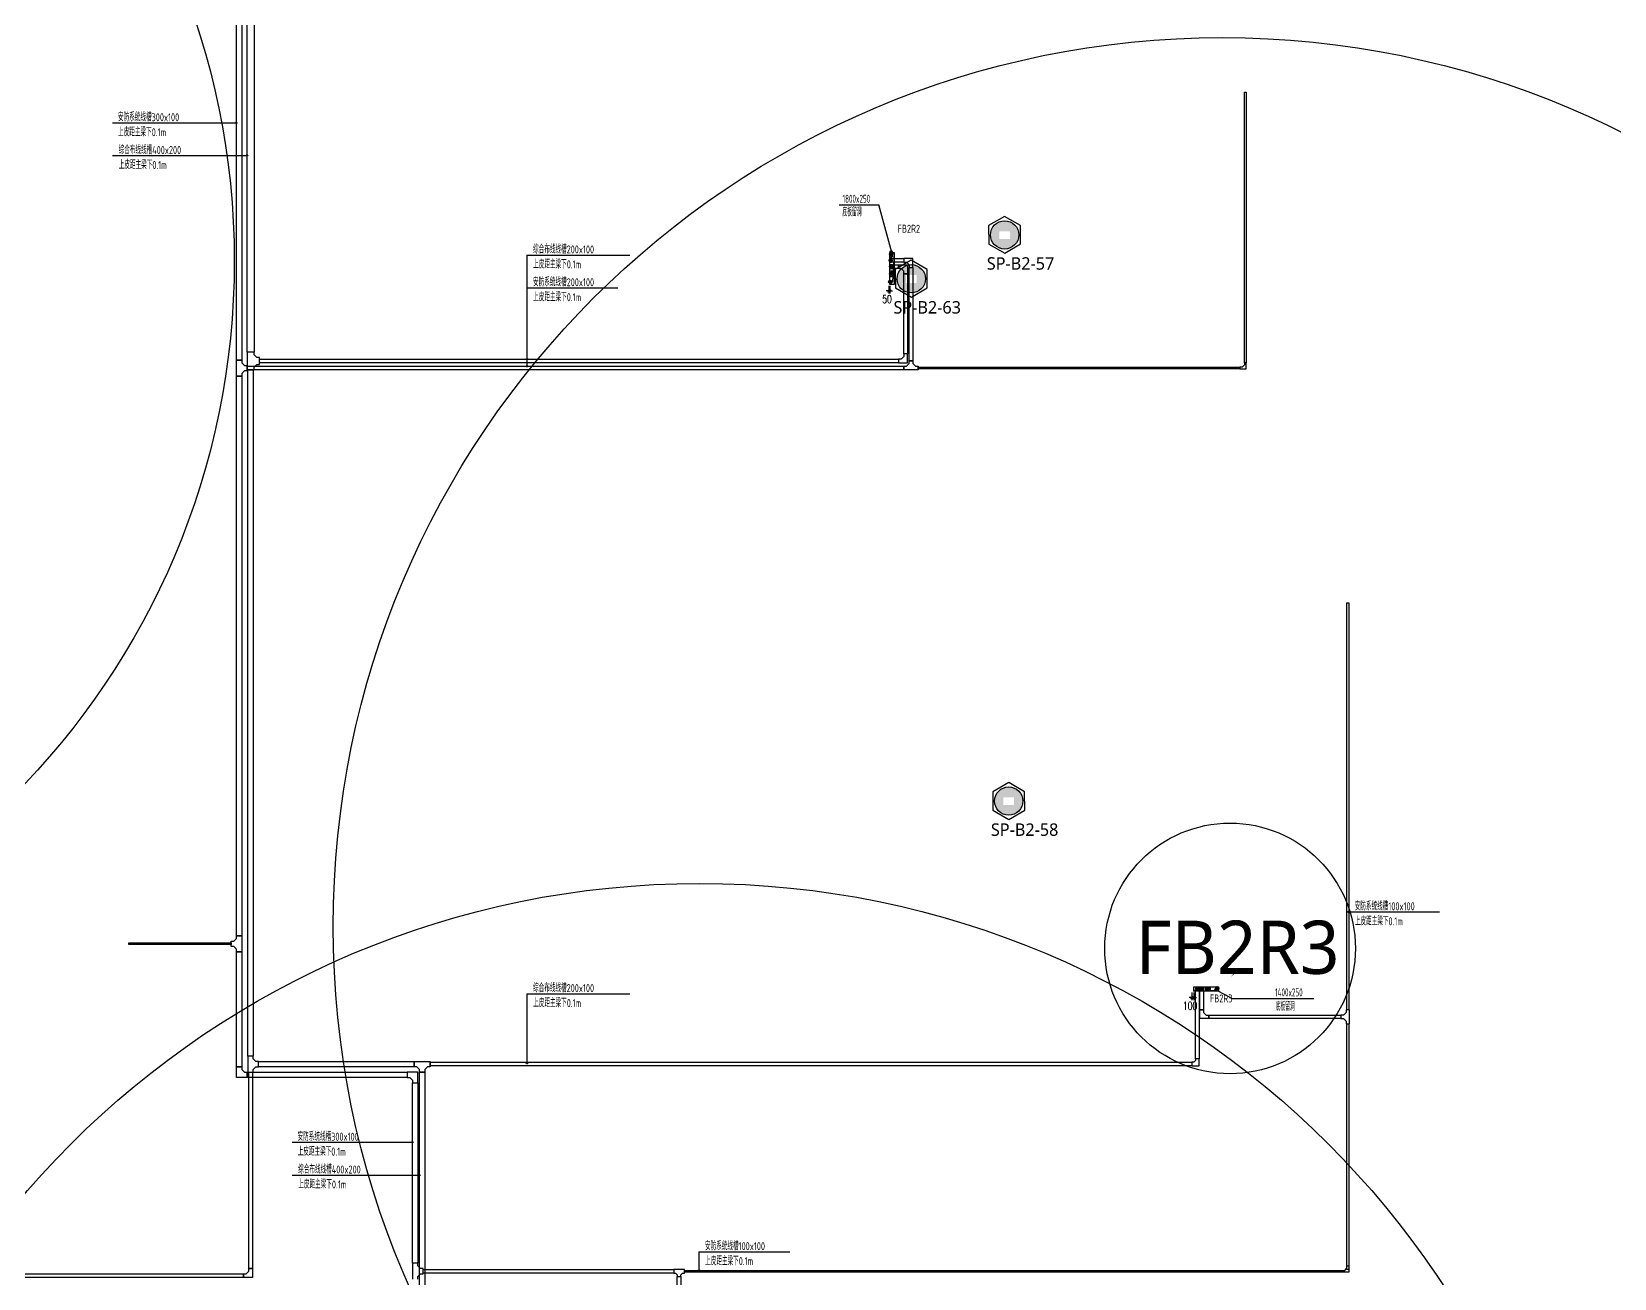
# Model space of a CAD drawing. Extents: x 444086 to 1693832, y -6784 to 371769.
# Drawn here: x 1548860 to 1637882, y 171599 to 241717 of the extents above; entities that cross this region are included whole.
import ezdxf

# ---------------------------------------------------------------- set-up
doc = ezdxf.new("R2010")
doc.units = 0
doc.header["$LTSCALE"] = 1000
doc.header["$MEASUREMENT"] = 0
doc.linetypes.add('CONTINOUS', pattern=[0])
doc.layers.get('0').update_dxf_attribs({"color": 1, "linetype": 'CONTINUOUS'})
doc.layers.get('Defpoints').update_dxf_attribs({"color": 8, "linetype": 'CONTINUOUS'})
for name, color, linetype in [('AP', 7, 'CONTINUOUS'), ('A无产权', 5, 'CONTINUOUS'), ('CABLETRAY_WEAK', 6, 'CONTINUOUS'), ('T-BAS', 11, 'CONTINUOUS'), ('T-I-CHANNELS', 2, 'CONTINUOUS'), ('T-P-G RDJ', 1, 'CONTINOUS'), ('T-R-INTEGRATE', 1, 'CONTINUOUS'), ('T-SYSTEM', 4, 'CONTINUOUS'), ('T-TEXT', 7, 'CONTINUOUS'), ('T-TEXT-RD', 3, 'CONTINUOUS'), ('T-光企', 120, 'CONTINUOUS'), ('T-电源线槽', 1, 'CONTINUOUS'), ('T-铁塔', 3, 'CONTINUOUS'), ('WALL', 9, 'CONTINUOUS')]:
    doc.layers.add(name, color=color, linetype=linetype)
doc.styles.add('_TCH_DIM', font='SIMPLEX', dxfattribs={"bigfont": 'GBCBIG'})
doc.styles.add('DIM_FONT', font='SIMPLEX', dxfattribs={"width": 0.7, "bigfont": 'GBCBIG'})
doc.styles.add('GBSTYLE', font='gbxwxt.shx', dxfattribs={"width": 0.6, "bigfont": 'gbhzfs.shx'})
doc.styles.get("Standard").update_dxf_attribs({"font": 'GBENOR', "bigfont": 'GBCBIG'})
doc.dimstyles.new('DIMN150', dxfattribs={"dimscale": 1.5, "dimtxt": 300, "dimasz": 100, "dimexe": 250, "dimexo": 300, "dimgap": 150, "dimtad": 1, "dimdec": 0, "dimzin": 0, "dimdsep": 46, "dimtxsty": 'DIM_FONT', "dimblk": 'ARCHTICK', "dimcen": 0.09, "dimclrt": 7, "dimazin": 2, "dimtfac": 1, "dimtdec": 0, "dimtix": 1, "dimtmove": 2, "dimatfit": 3, "dimfxl": 1, "dimtolj": 1, "dimtzin": 0, "dimarcsym": 0})

# ---------------------------------------------------------------- blocks, each defined once
blk = doc.blocks.new('_ArchTick')
at = {"color": 0, "linetype": 'ByBlock', "const_width": 0.4}
blk.add_lwpolyline([(-0.5, -0.5), (0.5, 0.5)], dxfattribs=at)
blk = doc.blocks.new('*D717')
at = {"layer": 'Defpoints', "color": 0}
for p in [(5750, 84800, 0), (5800, 84800, 0), (5750, 84437)]:
    blk.add_point(p, dxfattribs=at)
at = {"layer": 'T-P-G RDJ', "color": 0, "lineweight": -2}
for p, q in [((5750, 84725), (5750, 84287)), ((5800, 84725), (5800, 84287)), ((5750, 84437), (5600, 84437)), ((5800, 84437), (5750, 84437)), ((5800, 84437), (5950, 84437))]:
    blk.add_line(p, q, dxfattribs=at)
at = {"layer": 'T-P-G RDJ', "color": 0, "lineweight": -2, "xscale": 150, "yscale": 150, "zscale": 150}
blk.add_blockref('_ArchTick', (5750, 84437), dxfattribs=at)
at = {"layer": 'T-P-G RDJ', "color": 0, "lineweight": -2, "xscale": 150, "yscale": 150, "zscale": 150, "rotation": 180}
blk.add_blockref('_ArchTick', (5800, 84437), dxfattribs=at)
at = {"layer": 'T-P-G RDJ', "color": 7, "insert": (5644, 83977), "char_height": 450, "attachment_point": 5, "style": 'DIM_FONT'}
blk.add_mtext('\\A1;50', dxfattribs=at)
blk = doc.blocks.new('*D719')
at = {"layer": 'Defpoints', "color": 0}
for p in [(22800, 45050, 0), (22800, 44687), (22900, 45050, 0)]:
    blk.add_point(p, dxfattribs=at)
at = {"layer": 'T-P-G RDJ', "color": 0, "lineweight": -2}
for p, q in [((22800, 44687), (22650, 44687)), ((22800, 44975), (22800, 44537)), ((22900, 44687), (22800, 44687)), ((22900, 44975), (22900, 44537)), ((22900, 44687), (23050, 44687))]:
    blk.add_line(p, q, dxfattribs=at)
at = {"layer": 'T-P-G RDJ', "color": 0, "lineweight": -2, "xscale": 150, "yscale": 150, "zscale": 150}
blk.add_blockref('_ArchTick', (22800, 44687), dxfattribs=at)
at = {"layer": 'T-P-G RDJ', "color": 0, "lineweight": -2, "xscale": 150, "yscale": 150, "zscale": 150, "rotation": 180}
blk.add_blockref('_ArchTick', (22900, 44687), dxfattribs=at)
at = {"layer": 'T-P-G RDJ', "color": 7, "insert": (22694, 44227), "char_height": 450, "attachment_point": 5, "style": 'DIM_FONT'}
blk.add_mtext('\\A1;100', dxfattribs=at)
blk = doc.blocks.new('A$C27A92A3A')
at = {"layer": 'T-TEXT', "linetype": 'ByBlock'}
h = blk.add_hatch(color=7, dxfattribs=at)
edge = h.paths.add_edge_path()
edge.add_arc((-30950, 93889.1), 37.5, 0, 360)
h = blk.add_hatch(color=7, dxfattribs=at)
edge = h.paths.add_edge_path()
edge.add_arc((-30350, 92044.5), 37.5, 0, 360)
h = blk.add_hatch(color=7, dxfattribs=at)
edge = h.paths.add_edge_path()
edge.add_arc((-14605.1, 80600.4), 37.5, 0, 360)
h = blk.add_hatch(color=7, dxfattribs=at)
edge = h.paths.add_edge_path()
edge.add_arc((-14605.1, 80201.5), 37.5, 0, 360)
h = blk.add_hatch(color=7, dxfattribs=at)
edge = h.paths.add_edge_path()
edge.add_arc((31612.9, 49509.8), 37.5, 0, 360)
h = blk.add_hatch(color=7, dxfattribs=at)
edge = h.paths.add_edge_path()
edge.add_arc((-14605.1, 41000.4), 37.5, 0, 360)
h = blk.add_hatch(color=7, dxfattribs=at)
edge = h.paths.add_edge_path()
edge.add_arc((-21050, 36551.8), 37.5, 0, 360)
h = blk.add_hatch(color=7, dxfattribs=at)
edge = h.paths.add_edge_path()
edge.add_arc((-20650, 34707.2), 37.5, 0, 360)
h = blk.add_hatch(color=7, dxfattribs=at)
edge = h.paths.add_edge_path()
edge.add_arc((-4931, 29350.4), 37.5, 0, 360)
at = {"layer": 'CABLETRAY_WEAK'}
for p, q in [((-30950, 80550.4, 0), (-30950, 109003.6, 0)), ((-30650, 109003.6, 0), (-30650, 80550.4, 0)), ((25749.9, 95613.4, 0), (25849.9, 95613.4, 0)), ((25749.9, 80400.4, 0), (25749.9, 95613.4, 0)), ((25849.9, 95613.4, 0), (25849.9, 80400.4, 0)), ((5900.1, 86250.4, 0), (5800.1, 86050.4, 0)), ((5900.1, 86050.4, 0), (5800.1, 86250.4, 0)), ((5900.1, 86050.4, 0), (5900.1, 86250.4, 0)), ((5900.1, 86250.4, 0), (6600.1, 86250.4, 0)), ((6600.1, 86050.4, 0), (5900.1, 86050.4, 0)), ((6600.1, 86250.4, 0), (6600.1, 86050.4, 0)), ((7100.1, 86250.4, 0), (6600.1, 86250.4, 0)), ((6600.1, 86250.4, 0), (6600.1, 86050.4, 0)), ((6600.1, 86050.4, 0), (6750.1, 86050.4, 0)), ((6750.1, 86050.4, 0), (6900.1, 85900.4, 0)), ((6900.1, 85900.4, 0), (6900.1, 85750.4, 0)), ((6900.1, 85750.4, 0), (7100.1, 85750.4, 0)), ((6900.1, 80500.4, 0), (6900.1, 85750.4, 0)), ((6900.1, 85750.4, 0), (7100.1, 85750.4, 0)), ((7100.1, 85750.4, 0), (7100.1, 86250.4, 0)), ((7100.1, 85750.4, 0), (7100.1, 80500.4, 0)), ((-30650, 80550.4, 0), (-30950, 80550.4, 0)), ((-30350, 80000.4, 0), (-30350, 80200.4, 0)), ((-30350, 80200.4, 0), (6600.1, 80200.4, 0)), ((6600.1, 80200.4, 0), (6600.1, 80000.4, 0)), ((7100.1, 80500.4, 0), (6900.1, 80500.4, 0)), ((7400.1, 80050.4, 0), (7400.1, 80150.4, 0)), ((7400.1, 80150.4, 0), (25499.9, 80150.4, 0)), ((25499.9, 80150.4, 0), (25499.9, 80050.4, 0)), ((25624.9, 80150.4, 0), (25499.9, 80150.4, 0)), ((25499.9, 80150.4, 0), (25499.9, 80050.4, 0)), ((25749.9, 80275.4, 0), (25624.9, 80150.4, 0)), ((25849.9, 80400.4, 0), (25749.9, 80400.4, 0)), ((25849.9, 80400.4, 0), (25749.9, 80400.4, 0)), ((25749.9, 80400.4, 0), (25749.9, 80275.4, 0)), ((25849.9, 80050.4, 0), (25849.9, 80400.4, 0)), ((-30950, 48170.6, 0), (-30950, 79650.4, 0)), ((-30950, 79650.4, 0), (-30650, 79650.4, 0)), ((-30650, 79650.4, 0), (-30650, 48170.6, 0)), ((6600.1, 80000.4, 0), (-30350, 80000.4, 0)), ((25499.9, 80050.4, 0), (7400.1, 80050.4, 0)), ((25499.9, 80050.4, 0), (25849.9, 80050.4, 0)), ((31512.9, 66900.4, 0), (31612.9, 66900.4, 0)), ((31512.9, 44008.8, 0), (31512.9, 66900.4, 0)), ((31612.9, 66900.4, 0), (31612.9, 44008.8, 0)), ((-30650, 48170.6, 0), (-30950, 48170.6, 0)), ((-37000, 47670.6, 0), (-37000, 47770.6, 0)), ((-37000, 47770.6, 0), (-31250, 47770.6, 0)), ((-31250, 47670.6, 0), (-37000, 47670.6, 0)), ((-31250, 47770.6, 0), (-31250, 47670.6, 0)), ((23450, 45150.4, 0), (23250, 45250.4, 0)), ((23450, 45250.4, 0), (23250, 45150.4, 0)), ((23250, 44008.8, 0), (23250, 45150.4, 0)), ((23250, 45150.4, 0), (23450, 45150.4, 0)), ((23450, 45150.4, 0), (23450, 44008.8, 0)), ((23450, 44008.8, 0), (23250, 44008.8, 0)), ((23250, 43508.8, 0), (23250, 44008.8, 0)), ((23250, 44008.8, 0), (23450, 44008.8, 0)), ((23450, 44008.8, 0), (23450, 43858.8, 0)), ((23450, 43858.8, 0), (23600, 43708.8, 0)), ((23600, 43708.8, 0), (23750, 43708.8, 0)), ((23750, 43508.8, 0), (23750, 43708.8, 0)), ((23750, 43708.8, 0), (31162.9, 43708.8, 0)), ((23750, 43708.8, 0), (23750, 43508.8, 0)), ((31162.9, 43708.8, 0), (31162.9, 43508.8, 0)), ((31312.9, 43708.8, 0), (31162.9, 43708.8, 0)), ((31162.9, 43708.8, 0), (31162.9, 43508.8, 0)), ((31462.9, 43858.8, 0), (31312.9, 43708.8, 0)), ((31662.9, 44008.8, 0), (31462.9, 44008.8, 0)), ((31462.9, 44008.8, 0), (31462.9, 43858.8, 0)), ((31612.9, 44008.8, 0), (31512.9, 44008.8, 0)), ((31662.9, 43208.8, 0), (31662.9, 44008.8, 0)), ((23750, 43508.8, 0), (23250, 43508.8, 0)), ((31162.9, 43508.8, 0), (23750, 43508.8, 0)), ((31162.9, 43508.8, 0), (31312.9, 43508.8, 0)), ((31312.9, 43508.8, 0), (31462.9, 43358.8, 0)), ((31462.9, 43358.8, 0), (31462.9, 43208.8, 0)), ((31462.9, 43208.8, 0), (31662.9, 43208.8, 0)), ((31512.9, 29400.4, 0), (31512.9, 43208.8, 0)), ((31512.9, 43208.8, 0), (31612.9, 43208.8, 0)), ((31612.9, 43208.8, 0), (31612.9, 29400.4, 0)), ((-20450, 29200.4, 0), (-20450, 29400.4, 0)), ((-20450, 29400.4, 0), (-6350, 29400.4, 0)), ((-5750, 29400.4, 0), (-6350, 29400.4, 0)), ((-6350, 29400.4, 0), (-6350, 29200.4, 0)), ((-6350, 29400.4, 0), (-6350, 29200.4, 0)), ((-5750, 29200.4, 0), (-5750, 29400.4, 0)), ((31387.9, 29350.4, 0), (31512.9, 29475.4, 0)), ((31512.9, 29475.4, 0), (31512.9, 29600.4, 0)), ((31512.9, 29600.4, 0), (31612.9, 29600.4, 0)), ((31612.9, 29400.4, 0), (31512.9, 29400.4, 0)), ((31612.9, 29600.4, 0), (31612.9, 29250.4, 0)), ((-6350, 29200.4, 0), (-20450, 29200.4, 0)), ((-6350, 29200.4, 0), (-6250, 29200.4, 0)), ((-6250, 29200.4, 0), (-6150, 29100.4, 0)), ((-6150, 29100.4, 0), (-6150, 29000.4, 0)), ((-6150, 29000.4, 0), (-5950, 29000.4, 0)), ((-6150, 18900, 0), (-6150, 29000.4, 0)), ((-6150, 29000.4, 0), (-5950, 29000.4, 0)), ((-5950, 29100.4, 0), (-5850, 29200.4, 0)), ((-5950, 29000.4, 0), (-5950, 29100.4, 0)), ((-5950, 29000.4, 0), (-5950, 18900, 0)), ((-5850, 29200.4, 0), (-5750, 29200.4, 0)), ((-5750, 29250.4, 0), (-5750, 29350.4, 0)), ((-5750, 29350.4, 0), (31262.9, 29350.4, 0)), ((31262.9, 29250.4, 0), (-5750, 29250.4, 0)), ((31262.9, 29250.4, 0), (31262.9, 29350.4, 0)), ((31262.9, 29350.4, 0), (31387.9, 29350.4, 0)), ((31262.9, 29350.4, 0), (31262.9, 29250.4, 0)), ((31612.9, 29250.4, 0), (31262.9, 29250.4, 0))]:
    blk.add_line(p, q, dxfattribs=at)
at = {"layer": 'CABLETRAY_WEAK', "linetype": 'ByBlock'}
for p, q in [((-30950, 79650.4, 0), (-30950, 80550.4, 0)), ((-30950, 80550.4, 0), (-30650, 80550.4, 0)), ((-30650, 80550.4, 0), (-30650, 80400.4, 0)), ((-30650, 80400.4, 0), (-30500, 80250.4, 0)), ((-30500, 80250.4, 0), (-30350, 80250.4, 0)), ((-30350, 80250.4, 0), (-30350, 79950.4, 0)), ((6600.1, 80000.4, 0), (6600.1, 80200.4, 0)), ((6600.1, 80200.4, 0), (6750.1, 80200.4, 0)), ((6750.1, 80200.4, 0), (6900.1, 80350.4, 0)), ((6900.1, 80350.4, 0), (6900.1, 80500.4, 0)), ((6900.1, 80500.4, 0), (7100.1, 80500.4, 0)), ((7100.1, 80500.4, 0), (7100.1, 80350.4, 0)), ((7100.1, 80350.4, 0), (7250.1, 80200.4, 0)), ((7250.1, 80200.4, 0), (7400.1, 80200.4, 0)), ((7400.1, 80200.4, 0), (7400.1, 80000.4, 0)), ((-30650, 79650.4, 0), (-30950, 79650.4, 0)), ((-30500, 79950.4, 0), (-30650, 79800.4, 0)), ((-30650, 79800.4, 0), (-30650, 79650.4, 0)), ((-30350, 79950.4, 0), (-30500, 79950.4, 0)), ((7400.1, 80000.4, 0), (6600.1, 80000.4, 0)), ((-30950, 48020.6, 0), (-30950, 48170.6, 0)), ((-30950, 48170.6, 0), (-30650, 48170.6, 0)), ((-30650, 48170.6, 0), (-30650, 47270.6, 0)), ((-31250, 47570.6, 0), (-31250, 47870.6, 0)), ((-31250, 47870.6, 0), (-31100, 47870.6, 0)), ((-31100, 47570.6, 0), (-31250, 47570.6, 0)), ((-31100, 47870.6, 0), (-30950, 48020.6, 0)), ((-30950, 47420.6, 0), (-31100, 47570.6, 0)), ((-30950, 47270.6, 0), (-30950, 47420.6, 0)), ((-30650, 47270.6, 0), (-30950, 47270.6, 0)), ((-30950, 40800.4, 0), (-30950, 47270.6, 0)), ((-30950, 47270.6, 0), (-30650, 47270.6, 0)), ((-30650, 47270.6, 0), (-30650, 40800.4, 0)), ((-30650, 40800.4, 0), (-30950, 40800.4, 0)), ((-30950, 40200.4, 0), (-30950, 40800.4, 0)), ((-30950, 40800.4, 0), (-30650, 40800.4, 0)), ((-30350, 40200.4, 0), (-30950, 40200.4, 0)), ((-30650, 40800.4, 0), (-30650, 40650.4, 0)), ((-30650, 40650.4, 0), (-30500, 40500.4, 0)), ((-30500, 40500.4, 0), (-30350, 40500.4, 0)), ((-30350, 40200.4, 0), (-30350, 40500.4, 0)), ((-30350, 40500.4, 0), (-21350, 40500.4, 0)), ((-30350, 40500.4, 0), (-30350, 40200.4, 0)), ((-21350, 40200.4, 0), (-30350, 40200.4, 0)), ((-21350, 40500.4, 0), (-21350, 40200.4, 0)), ((-20750, 40500.4, 0), (-21350, 40500.4, 0)), ((-21350, 40500.4, 0), (-21350, 40200.4, 0)), ((-21350, 40200.4, 0), (-21200, 40200.4, 0)), ((-21200, 40200.4, 0), (-21050, 40050.4, 0)), ((-20750, 39900.4, 0), (-20750, 40500.4, 0)), ((-21050, 40050.4, 0), (-21050, 39900.4, 0)), ((-21050, 39900.4, 0), (-20750, 39900.4, 0)), ((-21050, 39900.4, 0), (-20750, 39900.4, 0)), ((-21050, 29750.4, 0), (-21050, 39900.4, 0)), ((-20750, 39900.4, 0), (-20750, 29750.4, 0)), ((-20750, 29750.4, 0), (-21050, 29750.4, 0)), ((-21050, 29750.4, 0), (-21050, 28850.4, 0)), ((-20750, 29750.4, 0), (-21050, 29750.4, 0)), ((-20750, 29600.4, 0), (-20750, 29750.4, 0)), ((-20600, 29450.4, 0), (-20750, 29600.4, 0)), ((-20450, 29450.4, 0), (-20600, 29450.4, 0)), ((-20450, 29150.4, 0), (-20450, 29450.4, 0)), ((-20750, 29000.4, 0), (-20600, 29150.4, 0)), ((-20750, 28850.4, 0), (-20750, 29000.4, 0)), ((-20600, 29150.4, 0), (-20450, 29150.4, 0))]:
    blk.add_line(p, q, dxfattribs=at)
at = {"layer": 'CABLETRAY_WEAK', "elevation": 0}
for points in [[(5800.1, 86050.4), (5900.1, 86050.4), (5900.1, 86250.4), (5800.1, 86250.4)], [(23250, 45250.4), (23250, 45150.4), (23450, 45150.4), (23450, 45250.4)]]:
    blk.add_lwpolyline(points, close=True, dxfattribs=at)
at = {"layer": 'T-I-CHANNELS'}
for p, q in [((-30350, 81000.4, 0), (-30350, 103900.4, 0)), ((-29950, 103900.4, 0), (-29950, 81000.4, 0)), ((5950.1, 85900.4, 0), (5800.1, 85700.4, 0)), ((5950.1, 85700.4, 0), (5800.1, 85900.4, 0)), ((5950.1, 85700.4, 0), (5950.1, 85900.4, 0)), ((5950.1, 85900.4, 0), (6300.1, 85900.4, 0)), ((6300.1, 85700.4, 0), (5950.1, 85700.4, 0)), ((6300.1, 85900.4, 0), (6800.1, 85900.4, 0)), ((6300.1, 85700.4, 0), (6300.1, 85900.4, 0)), ((6300.1, 85900.4, 0), (6300.1, 85700.4, 0)), ((6450.1, 85700.4, 0), (6300.1, 85700.4, 0)), ((6600.1, 85550.4, 0), (6450.1, 85700.4, 0)), ((6600.1, 85400.4, 0), (6600.1, 85550.4, 0)), ((6800.1, 85900.4, 0), (6800.1, 85400.4, 0)), ((6800.1, 85400.4, 0), (6600.1, 85400.4, 0)), ((6600.1, 80900.4, 0), (6600.1, 85400.4, 0)), ((6600.1, 85400.4, 0), (6800.1, 85400.4, 0)), ((6800.1, 85400.4, 0), (6800.1, 80900.4, 0)), ((-29950, 81000.4, 0), (-30350, 81000.4, 0)), ((-30350, 81000.4, 0), (-30350, 80000.4, 0)), ((-29950, 81000.4, 0), (-30350, 81000.4, 0)), ((-29950, 80850.4, 0), (-29950, 81000.4, 0)), ((-29800, 80700.4, 0), (-29950, 80850.4, 0)), ((-29950, 80150.4, 0), (-29800, 80300.4, 0)), ((-29950, 80000.4, 0), (-29950, 80150.4, 0)), ((-29650, 80700.4, 0), (-29800, 80700.4, 0)), ((-29800, 80300.4, 0), (-29650, 80300.4, 0)), ((-29650, 80300.4, 0), (-29650, 80700.4, 0)), ((-29650, 80400.4, 0), (-29650, 80600.4, 0)), ((-29650, 80600.4, 0), (6300.1, 80600.4, 0)), ((6300.1, 80400.4, 0), (-29650, 80400.4, 0)), ((6300.1, 80600.4, 0), (6300.1, 80400.4, 0)), ((6450.1, 80600.4, 0), (6300.1, 80600.4, 0)), ((6300.1, 80600.4, 0), (6300.1, 80400.4, 0)), ((6300.1, 80400.4, 0), (6800.1, 80400.4, 0)), ((6600.1, 80750.4, 0), (6450.1, 80600.4, 0)), ((6800.1, 80900.4, 0), (6600.1, 80900.4, 0)), ((6800.1, 80900.4, 0), (6600.1, 80900.4, 0)), ((6600.1, 80900.4, 0), (6600.1, 80750.4, 0)), ((6800.1, 80400.4, 0), (6800.1, 80900.4, 0)), ((-30350, 80000.4, 0), (-29950, 80000.4, 0)), ((-30300, 41400.4, 0), (-30300, 80000.4, 0)), ((-30300, 80000.4, 0), (-30000, 80000.4, 0)), ((-30000, 80000.4, 0), (-30000, 41400.4, 0)), ((23000, 45150.4, 0), (23200, 45150.4, 0)), ((23000, 41250.4, 0), (23000, 45150.4, 0)), ((23150, 45150.4, 0), (23050, 45250.4, 0)), ((23150, 45250.4, 0), (23050, 45150.4, 0)), ((23200, 45150.4, 0), (23200, 41250.4, 0)), ((-30000, 41400.4, 0), (-30300, 41400.4, 0)), ((-30300, 41400.4, 0), (-30300, 40500.4, 0)), ((-30000, 41400.4, 0), (-30300, 41400.4, 0)), ((-30000, 41250.4, 0), (-30000, 41400.4, 0)), ((-29850, 41100.4, 0), (-30000, 41250.4, 0)), ((-29700, 41100.4, 0), (-29850, 41100.4, 0)), ((-29700, 40800.4, 0), (-29700, 41100.4, 0)), ((-29700, 41100.4, 0), (-20950, 41100.4, 0)), ((-29700, 40800.4, 0), (-29700, 41100.4, 0)), ((-20950, 41100.4, 0), (-20950, 40800.4, 0)), ((-20950, 41100.4, 0), (-20050, 41100.4, 0)), ((-20950, 40800.4, 0), (-20950, 41100.4, 0)), ((-20050, 41100.4, 0), (-20050, 40800.4, 0)), ((-20050, 40850.4, 0), (-20050, 41050.4, 0)), ((-20050, 41050.4, 0), (22800, 41050.4, 0)), ((22800, 41050.4, 0), (22800, 40850.4, 0)), ((22900, 41050.4, 0), (22800, 41050.4, 0)), ((22800, 41050.4, 0), (22800, 40850.4, 0)), ((23000, 41150.4, 0), (22900, 41050.4, 0)), ((23200, 41250.4, 0), (23000, 41250.4, 0)), ((23200, 41250.4, 0), (23000, 41250.4, 0)), ((23000, 41250.4, 0), (23000, 41150.4, 0)), ((23200, 40850.4, 0), (23200, 41250.4, 0)), ((-30300, 40500.4, 0), (-30000, 40500.4, 0)), ((-30250, 29450.4, 0), (-30250, 40500.4, 0)), ((-30250, 40500.4, 0), (-30050, 40500.4, 0)), ((-30050, 40500.4, 0), (-30050, 29450.4, 0)), ((-30000, 40650.4, 0), (-29850, 40800.4, 0)), ((-30000, 40500.4, 0), (-30000, 40650.4, 0)), ((-29850, 40800.4, 0), (-29700, 40800.4, 0)), ((-20950, 40800.4, 0), (-29700, 40800.4, 0)), ((-20800, 40800.4, 0), (-20950, 40800.4, 0)), ((-20650, 40650.4, 0), (-20800, 40800.4, 0)), ((-20650, 40500.4, 0), (-20650, 40650.4, 0)), ((-20350, 40500.4, 0), (-20650, 40500.4, 0)), ((-20650, 20900, 0), (-20650, 40500.4, 0)), ((-20650, 40500.4, 0), (-20350, 40500.4, 0)), ((-20200, 40800.4, 0), (-20350, 40650.4, 0)), ((-20350, 40650.4, 0), (-20350, 40500.4, 0)), ((-20350, 40500.4, 0), (-20350, 20900, 0)), ((-20050, 40800.4, 0), (-20200, 40800.4, 0)), ((22800, 40850.4, 0), (-20050, 40850.4, 0)), ((22800, 40850.4, 0), (23200, 40850.4, 0)), ((-30050, 29450.4, 0), (-30250, 29450.4, 0)), ((-30250, 29300.4, 0), (-30250, 29450.4, 0)), ((-30250, 29450.4, 0), (-30050, 29450.4, 0)), ((-30050, 29450.4, 0), (-30050, 28950.4, 0)), ((-61600, 29150.4, 0), (-30550, 29150.4, 0)), ((-30550, 28950.4, 0), (-61600, 28950.4, 0)), ((-30550, 29150.4, 0), (-30550, 28950.4, 0)), ((-30550, 28950.4, 0), (-30550, 29150.4, 0)), ((-30550, 29150.4, 0), (-30400, 29150.4, 0)), ((-30050, 28950.4, 0), (-30550, 28950.4, 0)), ((-30400, 29150.4, 0), (-30250, 29300.4, 0))]:
    blk.add_line(p, q, dxfattribs=at)
at = {"layer": 'T-I-CHANNELS', "elevation": 0}
for points in [[(5800.1, 85700.4), (5950.1, 85700.4), (5950.1, 85900.4), (5800.1, 85900.4)], [(23050, 45250.4), (23050, 45150.4), (23150, 45150.4), (23150, 45250.4)]]:
    blk.add_lwpolyline(points, close=True, dxfattribs=at)
at = {"layer": 'T-P-G RDJ'}
for p, q in [((2955.2, 89280.2), (5179.1, 89280.2)), ((5925.1, 86600.4, 0), (5179.1, 89280.2)), ((6050.1, 86600.4, 0), (5950.2, 84943, 0)), ((5950.2, 84943, 0), (5800.1, 84800.4, 0)), ((22901.4, 45050.4, 0), (24095.5, 45116.8, 0)), ((24038.6, 45182.3, 0), (25061.5, 44646.2, 0)), ((24095.5, 45116.8, 0), (24300, 45300.3, 0)), ((25061.5, 44646.2, 0), (29660.6, 44646.2, 0))]:
    blk.add_line(p, q, dxfattribs=at)
at = {"layer": 'T-P-G RDJ', "elevation": 0}
for points in [[(6050.1, 86600.4), (6050.1, 84800.4), (5800.1, 84800.4), (5800.1, 86600.4)], [(24300, 45050.4), (22900, 45050.4), (22900, 45300.4), (24300, 45300.4)]]:
    blk.add_lwpolyline(points, close=True, dxfattribs=at)
at = {"layer": 'T-SYSTEM', "elevation": 0}
for points in [[(5875.1, 86500.4, 0, 0, 0), (6373.7, 86999, 150, 0, 0), (6612.7, 87238, 0, 0, 0)], [(5137.5, 85762.8, 0, 0, 0), (5636.1, 86261.4, 150, 0, 0), (5875.1, 86500.4, 0, 0, 0)], [(5850.1, 86150.4, 0, 0, 0), (6348.7, 86649, 150, 0, 0), (6587.6, 86887.9, 0, 0, 0)], [(5875.1, 85800.4, 0, 0, 0), (6373.7, 86299, 150, 0, 0), (6612.7, 86538, 0, 0, 0)], [(5112.5, 85412.8, 0, 0, 0), (5611.1, 85911.4, 150, 0, 0), (5850.1, 86150.4, 0, 0, 0)], [(5126.9, 85052.2, 0, 0, 0), (5625.5, 85550.8, 150, 0, 0), (5864.4, 85789.8, 0, 0, 0)], [(5137.5, 84662.8, 0, 0, 0), (5636.1, 85161.4, 150, 0, 0), (5875.1, 85400.4, 0, 0, 0)], [(5825.1, 84950.4, 0, 0, 0), (6323.7, 85449, 150, 0, 0), (6562.7, 85688, 0, 0, 0)], [(5875.1, 85400.4, 0, 0, 0), (6373.7, 85899, 150, 0, 0), (6612.7, 86138, 0, 0, 0)], [(5087.5, 84212.8, 0, 0, 0), (5586.1, 84711.4, 150, 0, 0), (5825.1, 84950.4, 0, 0, 0)], [(23100, 45200.4, 0, 0, 0), (23598.6, 45699, 150, 0, 0), (23837.6, 45938, 0, 0, 0)], [(23350, 45200.4, 0, 0, 0), (23848.6, 45699, 150, 0, 0), (24087.6, 45938, 0, 0, 0)], [(23700, 45200.4, 0, 0, 0), (24198.6, 45699, 150, 0, 0), (24437.6, 45938, 0, 0, 0)], [(24225, 45225.4, 0, 0, 0), (24823.6, 45724, 150, 0, 0), (25062.6, 45963, 0, 0, 0)], [(23100, 45200.4, 0, 0, 0), (22601.4, 44701.8, 150, 0, 0), (22362.4, 44462.8, 0, 0, 0)], [(23350, 45200.4, 0, 0, 0), (22851.4, 44701.8, 150, 0, 0), (22612.4, 44462.8, 0, 0, 0)], [(23700, 45200.4, 0, 0, 0), (23201.4, 44701.8, 150, 0, 0), (22962.4, 44462.8, 0, 0, 0)], [(24225, 45225.4, 0, 0, 0), (23726.4, 44726.8, 150, 0, 0), (23487.4, 44487.8, 0, 0, 0)]]:
    blk.add_lwpolyline(points, format="xyseb", dxfattribs=at)
at = {"layer": 'T-SYSTEM', "const_width": 90, "elevation": 0}
for points in [[(5830.1, 86500.4, 1), (5920.1, 86500.4, 1)], [(5830.1, 86500.4, 1), (5920.1, 86500.4, 1)], [(5830.1, 86500.4, 1), (5920.1, 86500.4, 1)], [(5805.1, 86150.4, 1), (5895.1, 86150.4, 1)], [(5805.1, 86150.4, 1), (5895.1, 86150.4, 1)], [(5805.1, 86150.4, 1), (5895.1, 86150.4, 1)], [(5830.1, 85800.4, 1), (5920.1, 85800.4, 1)], [(5830.1, 85800.4, 1), (5920.1, 85800.4, 1)], [(5830.1, 85800.4, 1), (5920.1, 85800.4, 1)], [(5830.1, 85400.4, 1), (5920.1, 85400.4, 1)], [(5830.1, 85400.4, 1), (5920.1, 85400.4, 1)], [(5830.1, 85400.4, 1), (5920.1, 85400.4, 1)], [(5780.1, 84950.4, 1), (5870.1, 84950.4, 1)], [(5780.1, 84950.4, 1), (5870.1, 84950.4, 1)], [(5780.1, 84950.4, 1), (5870.1, 84950.4, 1)], [(23055, 45200.4, 1), (23145, 45200.4, 1)], [(23055, 45200.4, 1), (23145, 45200.4, 1)], [(23055, 45200.4, 1), (23145, 45200.4, 1)], [(23305, 45200.4, 1), (23395, 45200.4, 1)], [(23305, 45200.4, 1), (23395, 45200.4, 1)], [(23305, 45200.4, 1), (23395, 45200.4, 1)], [(23655, 45200.4, 1), (23745, 45200.4, 1)], [(23655, 45200.4, 1), (23745, 45200.4, 1)], [(23655, 45200.4, 1), (23745, 45200.4, 1)], [(24180, 45225.4, 1), (24270, 45225.4, 1)], [(24180, 45225.4, 1), (24270, 45225.4, 1)], [(24180, 45225.4, 1), (24270, 45225.4, 1)]]:
    blk.add_lwpolyline(points, format="xyb", close=True, dxfattribs=at)
at = {"layer": 'T-SYSTEM'}
for centre in [(5875.1, 86500.4, 0), (5875.1, 86500.4, 0), (5875.1, 86500.4, 0), (5850.1, 86150.4, 0), (5850.1, 86150.4, 0), (5850.1, 86150.4, 0), (5875.1, 85800.4, 0), (5875.1, 85800.4, 0), (5875.1, 85800.4, 0), (5875.1, 85400.4, 0), (5875.1, 85400.4, 0), (5875.1, 85400.4, 0), (5825.1, 84950.4, 0), (5825.1, 84950.4, 0), (5825.1, 84950.4, 0), (23100, 45200.4, 0), (23100, 45200.4, 0), (23100, 45200.4, 0), (23350, 45200.4, 0), (23350, 45200.4, 0), (23350, 45200.4, 0), (23700, 45200.4, 0), (23700, 45200.4, 0), (23700, 45200.4, 0), (24225, 45225.4, 0), (24225, 45225.4, 0), (24225, 45225.4, 0)]:
    blk.add_circle(centre, 90, dxfattribs=at)
at = {"layer": 'T-TEXT', "color": 7, "linetype": 'ByBlock'}
for p, q in [((-37916, 93889.1), (-30950, 93889.1, 0)), ((-37916, 92044.5), (-30350, 92044.5, 0)), ((-14605.1, 86454.9), (-14605.1, 80200.4, 0)), ((-14605.1, 86454.9), (-8811.7, 86454.9)), ((-14605.1, 84610.3), (-9492.1, 84610.3)), ((31612.9, 49509.8), (36725.9, 49509.8)), ((-14605.1, 44910.3), (-14605.1, 41000.4, 0)), ((-14605.1, 44910.3), (-8811.7, 44910.3)), ((-27816, 36551.8, 0), (-21050, 36551.8, 0)), ((-27816, 34707.2, 0), (-20650, 34707.2, 0)), ((-4931, 30397.2), (182, 30397.2)), ((-4931, 30397.2), (-4931, 29350.4))]:
    blk.add_line(p, q, dxfattribs=at)
for centre in [(-30950, 93889.1, 0), (-30350, 92044.5, 0), (-14605.1, 80600.4), (-14605.1, 80201.5), (31612.9, 49509.8), (-14605.1, 41000.4, 0), (-21050, 36551.8, 0), (-20650, 34707.2, 0), (-4931, 29350.4)]:
    blk.add_circle(centre, 37.5, dxfattribs=at)
at = {"layer": 'T-光企', "linetype": 'ByBlock', "elevation": 0}
blk.add_lwpolyline([(5800.1, 85250.4), (5950.1, 85250.4), (5950.1, 85550.4), (5800.1, 85550.4)], close=True, dxfattribs=at)
at = {"layer": 'T-电源线槽', "ltscale": 0.05}
for p, q in [((5800.1, 85000.4, 0), (5850.1, 84900.4, 0)), ((5850.1, 85000.4, 0), (5800.1, 84900.4, 0)), ((24250, 45250.4, 0), (24200, 45200.4, 0)), ((24250, 45200.4, 0), (24200, 45250.4, 0))]:
    blk.add_line(p, q, dxfattribs=at)
at = {"layer": 'T-电源线槽', "ltscale": 0.05, "elevation": 0}
for points in [[(5850.1, 85000.4), (5800.1, 85000.4), (5800.1, 84900.4), (5850.1, 84900.4)], [(24250, 45200.4), (24250, 45250.4), (24200, 45250.4), (24200, 45200.4)]]:
    blk.add_lwpolyline(points, close=True, dxfattribs=at)
at = {"layer": 'T-铁塔', "linetype": 'ByBlock', "elevation": 0}
for points in [[(5800.1, 86350.4), (5950.1, 86350.4), (5950.1, 86650.4), (5800.1, 86650.4)], [(23550, 45250.4), (23550, 45150.4), (23850, 45150.4), (23850, 45250.4)]]:
    blk.add_lwpolyline(points, close=True, dxfattribs=at)
at = {"layer": 'T-P-G RDJ', "style": 'GBSTYLE', "width": 0.6}
for s, p in [('底板留洞', (3132.9, 88630.4)), ('1800x250', (3146.4, 89393.8)), ('1400x250', (27473.7, 44759.8, 0)), ('底板留洞', (27504.5, 43953.5, 0))]:
    blk.add_text(s, height=450, dxfattribs=at).set_placement(p)
at = {"layer": 'T-TEXT', "color": 7, "linetype": 'ByBlock', "style": 'GBSTYLE', "width": 0.7}
for s, p in [('安防系统线槽300x100', (-37608.5, 93978.5)), ('上皮距主梁下0.1m', (-37600.6, 93137.8)), ('综合布线线槽400x200', (-37574.2, 92133.9)), ('上皮距主梁下0.1m', (-37566.3, 91293.2)), ('综合布线线槽200x100', (-14263.3, 86544.3)), ('上皮距主梁下0.1m', (-14255.5, 85703.6)), ('安防系统线槽200x100', (-14263.3, 84699.7)), ('上皮距主梁下0.1m', (-14255.5, 83859)), ('安防系统线槽100x100', (31954.7, 49599.1)), ('上皮距主梁下0.1m', (31962.5, 48758.5)), ('综合布线线槽200x100', (-14263.3, 44999.7)), ('上皮距主梁下0.1m', (-14255.5, 44159)), ('安防系统线槽300x100', (-27508.5, 36641.1, 0)), ('上皮距主梁下0.1m', (-27500.6, 35800.5, 0)), ('综合布线线槽400x200', (-27474.2, 34796.5, 0)), ('上皮距主梁下0.1m', (-27466.3, 33955.9, 0)), ('安防系统线槽100x100', (-4589.2, 30486.6)), ('上皮距主梁下0.1m', (-4581.3, 29645.9))]:
    blk.add_text(s, height=450, dxfattribs=at).set_placement(p)
at = {"layer": 'T-TEXT-RD', "style": 'GBSTYLE', "width": 0.7}
for s, p in [('FB2R2', (6243.1, 87708.6, 0)), ('FB2R3', (23809.3, 44416.5, 0))]:
    blk.add_text(s, height=450, dxfattribs=at).set_placement(p)
at = {"layer": 'T-P-G RDJ'}
for base, p1, p2, picture, middle in [((5750.1, 84436.9, 0), (5800.1, 84800.4, 0), (5750.1, 84800.4, 0), '*D717', (5643.6, 83976.6, 0)), ((22800, 44686.9, 0), (22900, 45050.4, 0), (22800, 45050.4, 0), '*D719', (22693.6, 44226.6, 0))]:
    dim = blk.add_linear_dim(base=base, p1=p1, p2=p2, dimstyle='DIMN150', override={"dimexe": 100, "dimexo": 50, "dimfxl": 100}, dxfattribs=at)
    dim.commit()
    dim.dimension.update_dxf_attribs({"geometry": picture, "text_midpoint": middle, "dimtype": 128})
blk = doc.blocks.new('A$C52D40F68')
at = {"layer": 'CABLETRAY_WEAK'}
blk.add_blockref('A$C27A92A3A', (189628, -151726, 0), dxfattribs=at)

msp = doc.modelspace()

# ---------------------------------------------------------------- hatches: boundary and pattern name
at = {"layer": 'WALL', "linetype": 'ByBlock'}
h = msp.add_hatch(dxfattribs=at)
h.set_pattern_fill('ESCHER', color=3)
h.set_pattern_definition([(60, (-1273660.813, -2171479.605), (-30.47999999, -7e-09), [27.94, -2.54]), (180, (-1273660.813, -2171479.605), (15.24, -26.3964543), [27.94, -2.54]), (300, (-1273660.813, -2171479.605), (30.47999999, -7e-09), [27.94, -2.54]), (60, (-1273658.273, -2171479.605), (-30.47999999, -7e-09), [5.08, -25.4]), (300, (-1273658.273, -2171479.605), (30.47999999, -7e-09), [5.08, -25.4]), (60, (-1273662.083, -2171477.406), (-30.47999999, -7e-09), [5.08, -25.4]), (180, (-1273662.083, -2171477.406), (15.24, -26.3964543), [5.08, -25.4]), (300, (-1273662.083, -2171481.805), (30.47999999, -7e-09), [5.08, -25.4]), (180, (-1273662.083, -2171481.805), (15.24, -26.3964543), [5.08, -25.4]), (60, (-1273670.973, -2171479.605), (-30.47999999, -7e-09), [5.08, -25.4]), (300, (-1273670.973, -2171479.605), (30.47999999, -7e-09), [5.08, -25.4]), (60, (-1273655.733, -2171488.404), (-30.47999999, -7e-09), [5.08, -25.4]), (180, (-1273655.733, -2171488.404), (15.24, -26.3964543), [5.08, -25.4]), (300, (-1273655.733, -2171470.807), (30.47999999, -7e-09), [5.08, -25.4]), (180, (-1273655.733, -2171470.807), (15.24, -26.3964543), [5.08, -25.4]), (0, (-1273655.733, -2171475.206), (-15.24, 26.3964543), [17.78, -12.7]), (0, (-1273655.733, -2171484.005), (-15.24, 26.3964543), [17.78, -12.7]), (120, (-1273659.543, -2171473.006), (-30.47999999, 7e-09), [17.78, -12.7]), (120, (-1273667.163, -2171477.406), (-30.47999999, 7e-09), [17.78, -12.7]), (240, (-1273667.163, -2171481.805), (15.23999999, -26.3964543), [17.78, -12.7]), (240, (-1273659.543, -2171486.205), (15.23999999, -26.3964543), [17.78, -12.7])])
h.paths.add_polyline_path([(1602791, 230287, 1), (1604383, 230287, 1)])
h.paths.add_polyline_path([(1603881, 230491), (1603881, 230057), (1603293, 230057), (1603293, 230491)], flags=16)
h = msp.add_hatch(dxfattribs=at)
h.set_pattern_fill('ESCHER', color=3)
h.set_pattern_definition([(60, (-1278910.062, -2173948.301), (-30.47999999, -7e-09), [27.94, -2.54]), (180, (-1278910.062, -2173948.301), (15.24, -26.3964543), [27.94, -2.54]), (300, (-1278910.062, -2173948.301), (30.47999999, -7e-09), [27.94, -2.54]), (60, (-1278907.522, -2173948.301), (-30.47999999, -7e-09), [5.08, -25.4]), (300, (-1278907.522, -2173948.301), (30.47999999, -7e-09), [5.08, -25.4]), (60, (-1278911.332, -2173946.102), (-30.47999999, -7e-09), [5.08, -25.4]), (180, (-1278911.332, -2173946.102), (15.24, -26.3964543), [5.08, -25.4]), (300, (-1278911.332, -2173950.5), (30.47999999, -7e-09), [5.08, -25.4]), (180, (-1278911.332, -2173950.5), (15.24, -26.3964543), [5.08, -25.4]), (60, (-1278920.222, -2173948.301), (-30.47999999, -7e-09), [5.08, -25.4]), (300, (-1278920.222, -2173948.301), (30.47999999, -7e-09), [5.08, -25.4]), (60, (-1278904.982, -2173957.1), (-30.47999999, -7e-09), [5.08, -25.4]), (180, (-1278904.982, -2173957.1), (15.24, -26.3964543), [5.08, -25.4]), (300, (-1278904.982, -2173939.503), (30.47999999, -7e-09), [5.08, -25.4]), (180, (-1278904.982, -2173939.503), (15.24, -26.3964543), [5.08, -25.4]), (0, (-1278904.982, -2173943.902), (-15.24, 26.3964543), [17.78, -12.7]), (0, (-1278904.982, -2173952.7), (-15.24, 26.3964543), [17.78, -12.7]), (120, (-1278908.792, -2173941.702), (-30.47999999, 7e-09), [17.78, -12.7]), (120, (-1278916.412, -2173946.102), (-30.47999999, 7e-09), [17.78, -12.7]), (240, (-1278916.412, -2173950.5), (15.23999999, -26.3964543), [17.78, -12.7]), (240, (-1278908.792, -2173954.9), (15.23999999, -26.3964543), [17.78, -12.7])])
h.paths.add_polyline_path([(1597542, 227818, 1), (1599134, 227818, 1)])
h.paths.add_polyline_path([(1598632, 228023), (1598632, 227588), (1598044, 227588), (1598044, 228023)], flags=16)
h = msp.add_hatch(dxfattribs=at)
h.set_pattern_fill('ESCHER', color=3)
h.set_pattern_definition([(60, (-1273430.63, -2203322.596), (-30.47999999, -7e-09), [27.94, -2.54]), (180, (-1273430.63, -2203322.596), (15.24, -26.3964543), [27.94, -2.54]), (300, (-1273430.63, -2203322.596), (30.47999999, -7e-09), [27.94, -2.54]), (60, (-1273428.09, -2203322.596), (-30.47999999, -7e-09), [5.08, -25.4]), (300, (-1273428.09, -2203322.596), (30.47999999, -7e-09), [5.08, -25.4]), (60, (-1273431.9, -2203320.397), (-30.47999999, -7e-09), [5.08, -25.4]), (180, (-1273431.9, -2203320.397), (15.24, -26.3964543), [5.08, -25.4]), (300, (-1273431.9, -2203324.796), (30.47999999, -7e-09), [5.08, -25.4]), (180, (-1273431.9, -2203324.796), (15.24, -26.3964543), [5.08, -25.4]), (60, (-1273440.79, -2203322.596), (-30.47999999, -7e-09), [5.08, -25.4]), (300, (-1273440.79, -2203322.596), (30.47999999, -7e-09), [5.08, -25.4]), (60, (-1273425.55, -2203331.395), (-30.47999999, -7e-09), [5.08, -25.4]), (180, (-1273425.55, -2203331.395), (15.24, -26.3964543), [5.08, -25.4]), (300, (-1273425.55, -2203313.797), (30.47999999, -7e-09), [5.08, -25.4]), (180, (-1273425.55, -2203313.797), (15.24, -26.3964543), [5.08, -25.4]), (0, (-1273425.55, -2203318.197), (-15.24, 26.3964543), [17.78, -12.7]), (0, (-1273425.55, -2203326.996), (-15.24, 26.3964543), [17.78, -12.7]), (120, (-1273429.36, -2203315.997), (-30.47999999, 7e-09), [17.78, -12.7]), (120, (-1273436.98, -2203320.397), (-30.47999999, 7e-09), [17.78, -12.7]), (240, (-1273436.98, -2203324.796), (15.23999999, -26.3964543), [17.78, -12.7]), (240, (-1273429.36, -2203329.195), (15.23999999, -26.3964543), [17.78, -12.7])])
h.paths.add_polyline_path([(1603021, 198444, 1), (1604613, 198444, 1)])
h.paths.add_polyline_path([(1604112, 198649), (1604112, 198214), (1603523, 198214), (1603523, 198649)], flags=16)

# ---------------------------------------------------------------- linework, layer by layer
at = {"layer": 'T-BAS', "color": 3}
msp.add_circle((1616266, 190156), 7049, dxfattribs=at)
at = {"layer": 'T-R-INTEGRATE'}
for centre, radius in [((1517663, 228825), 42594), ((1615823, 191384), 50000), ((1586432, 143810), 50000)]:
    msp.add_circle(centre, radius, dxfattribs=at)
at = {"layer": 'WALL', "color": 3, "linetype": 'ByBlock'}
for points in [[(1604485, 229776), (1604482, 230811), (1603584, 231327), (1602688, 230807), (1602691, 229771), (1603589, 229256)], [(1599236, 227307), (1599233, 228343), (1598335, 228858), (1597439, 228338), (1597442, 227302), (1598340, 226787)], [(1604715, 197933), (1604712, 198968), (1603814, 199484), (1602919, 198964), (1602921, 197928), (1603819, 197413)]]:
    msp.add_lwpolyline(points, close=True, dxfattribs=at)
for centre in [(1603587, 230287), (1598338, 227818), (1603817, 198444)]:
    msp.add_circle(centre, 796, dxfattribs=at)

# ---------------------------------------------------------------- block references
at = {"layer": 'T-R-INTEGRATE'}
msp.add_blockref('A$C52D40F68', (1401697, 294425, 0), dxfattribs=at)

# ---------------------------------------------------------------- texts
at = {"layer": 'AP', "color": 3, "char_height": 700, "attachment_point": 1}
for s, width, heights, insert in [('{\\fMicrosoft YaHei|b0|i0|c134|p34;SP-B2-57}', 5223.06, [655], (1602584, 229030)), ('{\\fMicrosoft YaHei|b0|i0|c134|p34;SP-B2-63}', 3644.11, [0], (1597335, 226562)), ('{\\fMicrosoft YaHei|b0|i0|c134|p34;SP-B2-58}', 3644.11, [0], (1602814, 197187))]:
    msp.add_mtext_dynamic_manual_height_columns(s, width=width, gutter_width=12.5, heights=heights, dxfattribs=dict(at, insert=insert))
at = {"layer": 'A无产权', "color": 3, "insert": (1610955, 191720, 0), "char_height": 3000, "attachment_point": 1, "style": '_TCH_DIM'}
msp.add_mtext_dynamic_manual_height_columns('{\\fMicrosoft YaHei|b0|i0|c134|p34;FB2R3}', width=5863.74, gutter_width=1750, heights=[0], dxfattribs=at)

doc.saveas('drawing.dxf')
